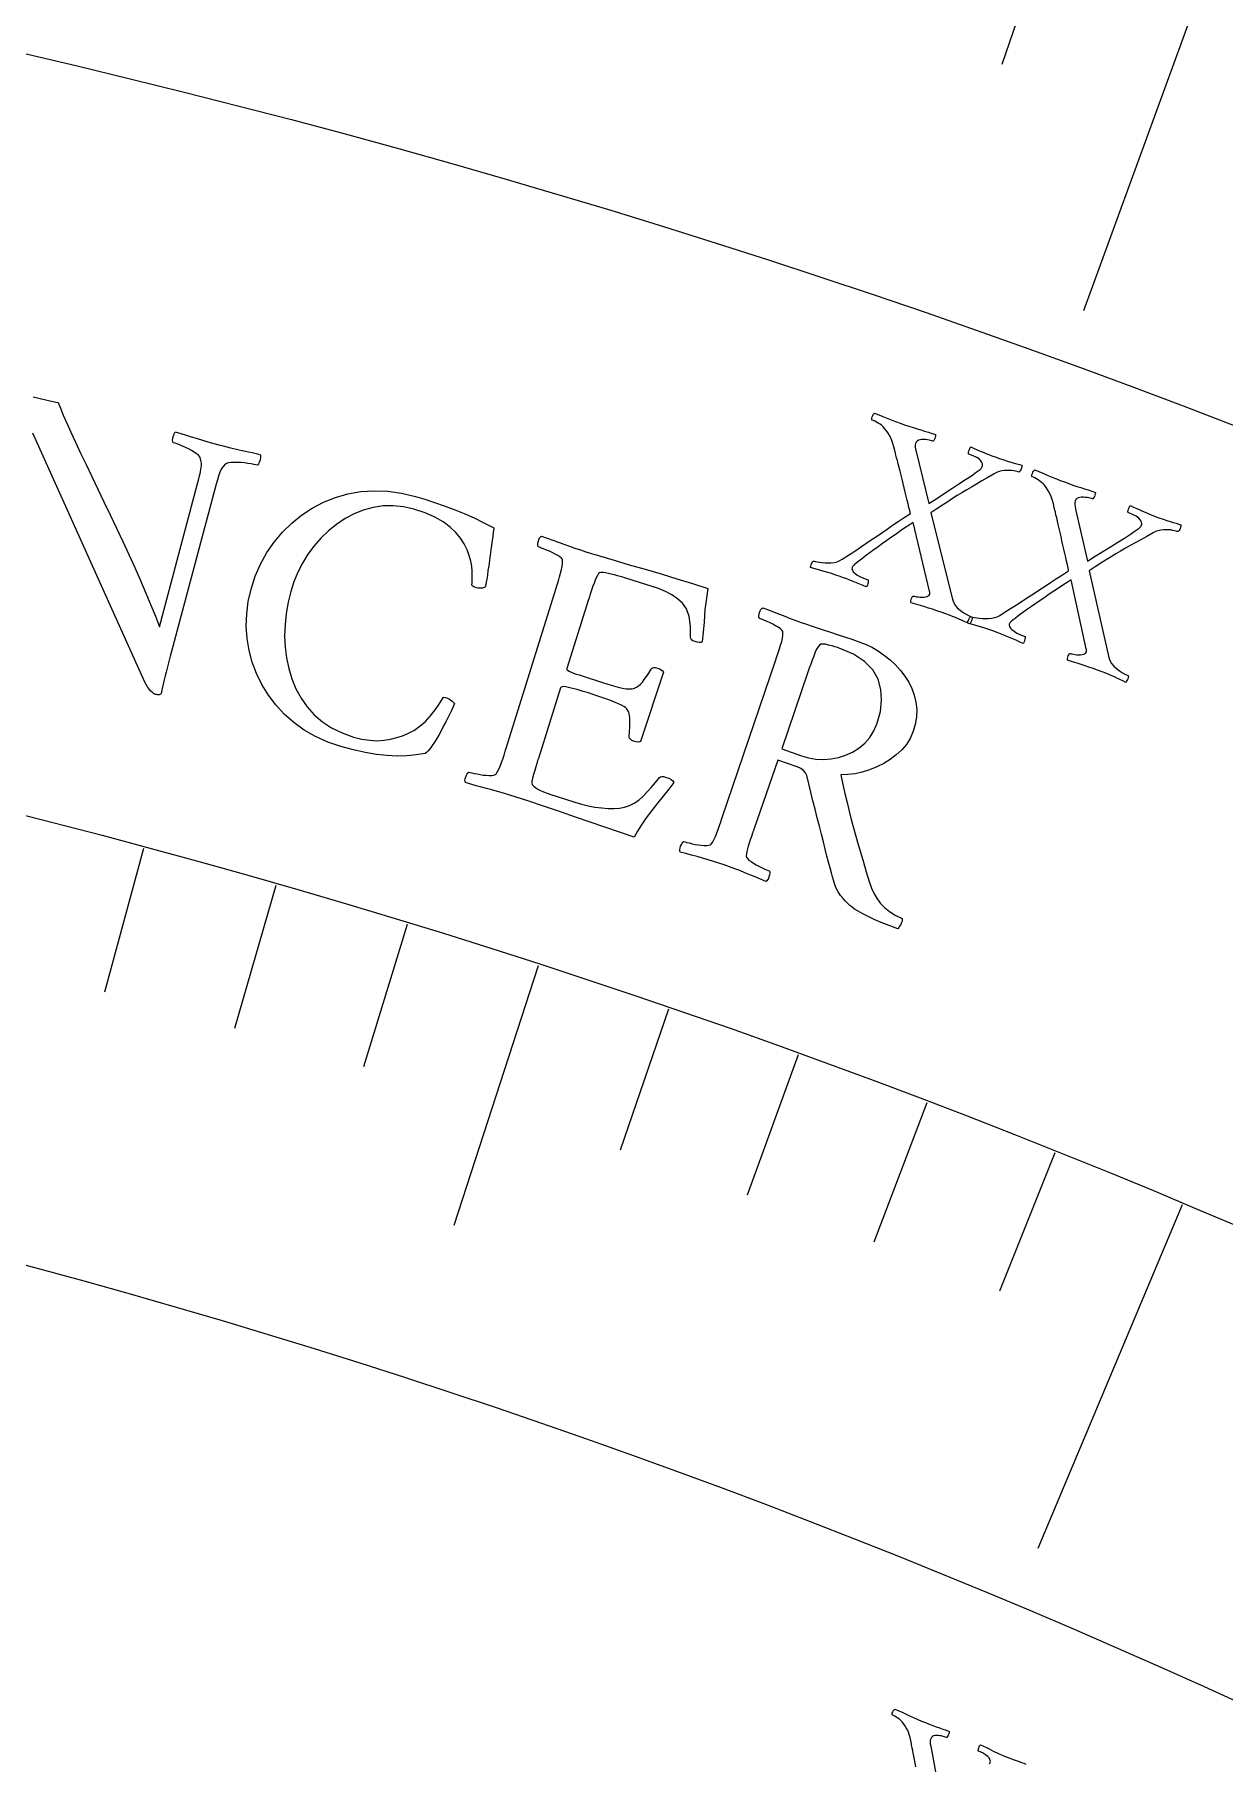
# Model space of a CAD drawing. Header units: millimetres. Extents: x -76 to 76, y -76 to 98.
# Drawn here: x 14.97 to 23.7, y 51.61 to 64.3 of the extents above; entities that cross this region are included whole.
import ezdxf

# ---------------------------------------------------------------- set-up
doc = ezdxf.new("R2010")
doc.units = ezdxf.units.MM
for name, color, linetype in [('ENGRAVE', 7, 'Continuous'), ('ENGRAVE_FINE', 8, 'Continuous'), ('TEXT', 5, 'Continuous')]:
    doc.layers.add(name, color=color, linetype=linetype)

msp = doc.modelspace()

# ---------------------------------------------------------------- linework, layer by layer
at = {"layer": 'ENGRAVE'}
for points in [[(23.5241, 64.6321), (22.6664, 62.2753)], [(18.6633, 57.4653), (18.0435, 55.557)], [(23.389, 55.7093), (22.3299, 53.1866)]]:
    msp.add_lwpolyline(points, dxfattribs=at)
for radius in [74.48, 74.48, 72.485, 68.78, 68.78, 65.854, 60.42, 60.42, 57.228]:
    msp.add_circle((0, 0), radius, dxfattribs=at)
at = {"layer": 'ENGRAVE_FINE'}
for points in [[(22.3926, 65.0328), (22.066, 64.0842)], [(15.7659, 58.3268), (15.4803, 57.2703)], [(16.7363, 58.0558), (16.4331, 57.0042)], [(17.7021, 57.7686), (17.3815, 56.7222)], [(19.6194, 57.1459), (19.2641, 56.1108)], [(20.5704, 56.8105), (20.1978, 55.7815)], [(21.5158, 56.4593), (21.1261, 55.4366)], [(22.4554, 56.0922), (22.0487, 55.0762)]]:
    msp.add_lwpolyline(points, dxfattribs=at)
at = {"layer": 'TEXT'}
for points in [[(14.9558, 61.6427), (14.9871, 61.6351), (15.0181, 61.6276), (15.0487, 61.6201), (15.0771, 61.6134), (15.1017, 61.6079), (15.1223, 61.6038), (15.1391, 61.601), (15.1552, 61.5589), (15.1761, 61.5085), (15.2019, 61.4497), (15.2323, 61.3826), (15.2666, 61.3088), (15.3037, 61.23), (15.3436, 61.146), (15.3862, 61.057), (15.4306, 60.9646), (15.4755, 60.8707), (15.521, 60.7753), (15.567, 60.6784), (15.6128, 60.581), (15.6574, 60.4845), (15.701, 60.3887), (15.7434, 60.2937), (15.7835, 60.2015), (15.8203, 60.1141), (15.8536, 60.0314), (15.8835, 59.9536), (16.16, 60.9971), (16.169, 61.0319), (16.1766, 61.0629), (16.1829, 61.0901), (16.1877, 61.1135), (16.1905, 61.1348), (16.1905, 61.1558), (16.1876, 61.1763), (16.182, 61.1965), (16.1774, 61.2051), (16.1684, 61.2148), (16.155, 61.2254), (16.1373, 61.2369), (16.117, 61.2487), (16.096, 61.2599), (16.0743, 61.2705), (16.0518, 61.2805), (16.0304, 61.2894), (16.0118, 61.2966), (15.9961, 61.3022), (15.9831, 61.306), (15.9802, 61.3151), (15.9793, 61.3255), (15.9805, 61.3369), (15.9837, 61.3496), (15.9878, 61.3618), (15.9915, 61.372), (15.9949, 61.3803), (15.998, 61.3866), (16.0388, 61.3743), (16.0782, 61.3622), (16.1164, 61.3502), (16.1532, 61.3383), (16.1907, 61.3265), (16.2306, 61.3145), (16.2729, 61.3024), (16.3178, 61.2902), (16.3494, 61.2819), (16.378, 61.2746), (16.4036, 61.2682), (16.4261, 61.2628), (16.4474, 61.258), (16.469, 61.2532), (16.4911, 61.2485), (16.5136, 61.2438), (16.5374, 61.2389), (16.5636, 61.2333), (16.5922, 61.2271), (16.623, 61.2203), (16.624, 61.2132), (16.6242, 61.2048), (16.6237, 61.1951), (16.6225, 61.1841), (16.6199, 61.1727), (16.6156, 61.1618), (16.6095, 61.1514), (16.6016, 61.1414), (16.5908, 61.144), (16.5757, 61.1469), (16.5563, 61.1503), (16.5326, 61.1541), (16.5068, 61.1575), (16.4814, 61.16), (16.4562, 61.1614), (16.4314, 61.1617), (16.4088, 61.1607), (16.3903, 61.158), (16.3761, 61.1536), (16.366, 61.1475), (16.3527, 61.1339), (16.3413, 61.1186), (16.3318, 61.1018), (16.3241, 61.0832), (16.317, 61.0614), (16.3088, 61.0345), (16.2997, 61.0026), (16.2896, 60.9656), (15.9907, 59.8467), (15.9804, 59.8084), (15.9709, 59.7727), (15.962, 59.7394), (15.9538, 59.7085), (15.946, 59.6792), (15.9386, 59.6503), (15.9315, 59.6219), (15.9247, 59.594), (15.9178, 59.5652), (15.9105, 59.534), (15.9028, 59.5005), (15.8946, 59.4647), (15.8911, 59.4601), (15.8865, 59.457), (15.8809, 59.4553), (15.8741, 59.455), (15.8673, 59.4555), (15.8616, 59.4561), (15.8571, 59.4567), (15.8537, 59.4574), (15.8474, 59.4601), (15.8397, 59.465), (15.8305, 59.4721), (15.8198, 59.4816), (15.8085, 59.4936), (15.7974, 59.5087), (15.7866, 59.5266), (15.7759, 59.5476), (14.9525, 61.3763)], [(21.4348, 51.5843), (21.4297, 51.6111), (21.4247, 51.6368), (21.42, 51.661), (21.4157, 51.6828), (21.4119, 51.7024), (21.4085, 51.7197), (21.4057, 51.7339), (21.4037, 51.744), (21.4025, 51.75), (21.4021, 51.7521), (21.3975, 51.7768), (21.3923, 51.7993), (21.3865, 51.8195), (21.3801, 51.8373), (21.3727, 51.8539), (21.3639, 51.8704), (21.3538, 51.8868), (21.3423, 51.903), (21.3339, 51.9133), (21.3244, 51.9231), (21.3139, 51.9322), (21.3023, 51.9407), (21.2908, 51.9483), (21.2805, 51.9545), (21.2714, 51.9595), (21.2636, 51.9631), (21.2612, 51.9654), (21.2607, 51.9698), (21.2619, 51.9763), (21.2649, 51.9848), (21.2689, 51.9934), (21.273, 52), (21.2773, 52.0047), (21.2818, 52.0076), (21.3094, 51.9953), (21.3348, 51.9837), (21.3581, 51.973), (21.3792, 51.963), (21.4003, 51.953), (21.4237, 51.9425), (21.4493, 51.9314), (21.4771, 51.9198), (21.4771, 51.9198), (21.5055, 51.9082), (21.5329, 51.8974), (21.5591, 51.8874), (21.5842, 51.8781), (21.6087, 51.8693), (21.6329, 51.8604), (21.6569, 51.8515), (21.6806, 51.8425), (21.6804, 51.838), (21.6791, 51.832), (21.6767, 51.8247), (21.6733, 51.8159), (21.6694, 51.8077), (21.6657, 51.8023), (21.6622, 51.7996), (21.6589, 51.7996), (21.6525, 51.802), (21.6444, 51.8044), (21.6348, 51.807), (21.6235, 51.8097), (21.6115, 51.8119), (21.5996, 51.8132), (21.5877, 51.8135), (21.5759, 51.8128), (21.565, 51.8105), (21.5561, 51.806), (21.549, 51.7991), (21.5438, 51.7899), (21.5411, 51.78), (21.5402, 51.7677), (21.5411, 51.753), (21.5439, 51.736), (21.6091, 51.385)], [(21.9763, 51.606), (21.9781, 51.6094), (21.9796, 51.6121), (21.9805, 51.614), (21.9811, 51.6152), (21.9823, 51.6214), (21.9813, 51.6291), (21.9781, 51.6381), (21.9727, 51.6486), (21.9628, 51.6601), (21.9464, 51.6724), (21.9234, 51.6853), (21.8939, 51.6988), (21.8925, 51.7016), (21.8925, 51.7062), (21.8939, 51.7126), (21.8966, 51.721), (21.9, 51.7295), (21.9034, 51.7365), (21.9068, 51.742), (21.9101, 51.746), (21.932, 51.7349), (21.9527, 51.7244), (21.9721, 51.7146), (21.9902, 51.7055), (22.0083, 51.6966), (22.0273, 51.6876), (22.0474, 51.6785), (22.0685, 51.6693), (22.0978, 51.657), (22.1248, 51.6462), (22.1496, 51.6367), (22.1722, 51.6286), (22.1927, 51.6216), (22.2114, 51.6151), (22.2281, 51.6091), (22.243, 51.6038)]]:
    msp.add_lwpolyline(points, dxfattribs=at)
for points in [[(21.352, 61.4383), (21.3839, 61.4274), (21.4145, 61.4172), (21.4439, 61.4079), (21.4721, 61.3994), (21.4995, 61.3912), (21.5267, 61.383), (21.5536, 61.3748), (21.5802, 61.3665), (21.5802, 61.3615), (21.5792, 61.3548), (21.577, 61.3466), (21.5738, 61.3367), (21.5701, 61.3275), (21.5663, 61.3213), (21.5627, 61.3181), (21.5591, 61.3179), (21.5519, 61.3201), (21.5429, 61.3223), (21.5321, 61.3245), (21.5196, 61.3267), (21.5063, 61.3284), (21.4931, 61.329), (21.48, 61.3286), (21.4671, 61.3271), (21.4554, 61.3239), (21.4458, 61.3183), (21.4385, 61.3103), (21.4333, 61.3), (21.431, 61.2889), (21.4308, 61.2753), (21.4327, 61.2593), (21.4369, 61.2407), (21.5307, 60.8595), (21.588, 60.8974), (21.6439, 60.934), (21.6983, 60.9694), (21.7514, 61.0035), (21.8004, 61.0352), (21.8427, 61.0636), (21.8782, 61.0886), (21.907, 61.1102), (21.911, 61.1138), (21.9145, 61.1176), (21.9174, 61.1215), (21.9197, 61.1257), (21.9215, 61.1296), (21.9229, 61.1326), (21.9239, 61.1347), (21.9244, 61.1361), (21.9254, 61.143), (21.9238, 61.1513), (21.9197, 61.1611), (21.913, 61.1722), (21.9015, 61.1843), (21.8827, 61.1966), (21.8566, 61.2093), (21.8233, 61.2223), (21.8217, 61.2252), (21.8214, 61.2303), (21.8225, 61.2375), (21.825, 61.2468), (21.8282, 61.2564), (21.8314, 61.2643), (21.8348, 61.2705), (21.8381, 61.2752), (21.8629, 61.2644), (21.8863, 61.2542), (21.9082, 61.2447), (21.9287, 61.2358), (21.949, 61.2272), (21.9705, 61.2185), (21.9931, 61.2099), (22.0169, 61.2011), (22.0498, 61.1895), (22.0802, 61.1793), (22.108, 61.1705), (22.1333, 61.1631), (22.1563, 61.1567), (22.1771, 61.1508), (22.1959, 61.1453), (22.2126, 61.1404), (22.2127, 61.1356), (22.2119, 61.1296), (22.2104, 61.1224), (22.208, 61.1139), (22.2049, 61.1057), (22.2008, 61.099), (22.196, 61.0939), (22.1903, 61.0903), (22.1853, 61.0918), (22.1775, 61.0936), (22.167, 61.0959), (22.1536, 61.0986), (22.1383, 61.1008), (22.1219, 61.102), (22.1042, 61.1021), (22.0855, 61.1011), (22.0662, 61.0985), (22.047, 61.0937), (22.0279, 61.0867), (22.0089, 61.0776), (21.9629, 61.0505), (21.9199, 61.0254), (21.8801, 61.002), (21.8434, 60.9806), (21.8083, 60.9599), (21.7736, 60.9389), (21.7391, 60.9175), (21.7049, 60.8958), (21.6694, 60.8728), (21.6308, 60.8475), (21.5892, 60.8201), (21.5446, 60.7905), (21.703, 60.1565), (21.7108, 60.1341), (21.7229, 60.1132), (21.7392, 60.0937), (21.7598, 60.0757), (21.7823, 60.0596), (21.8045, 60.046), (21.8262, 60.0347), (21.8476, 60.0258), (21.8483, 60.0206), (21.8476, 60.0142), (21.8456, 60.0065), (21.8423, 59.9975), (21.8386, 59.989), (21.8356, 59.9824), (21.8331, 59.9779), (21.8313, 59.9754), (21.8072, 59.9861), (21.7848, 59.9961), (21.7642, 60.0053), (21.7453, 60.0137), (21.7262, 60.0219), (21.705, 60.0305), (21.6817, 60.0395), (21.6562, 60.0489), (21.6211, 60.0614), (21.5882, 60.0726), (21.5575, 60.0827), (21.5289, 60.0917), (21.5003, 60.1003), (21.4693, 60.1097), (21.436, 60.1198), (21.4003, 60.1306), (21.3988, 60.1361), (21.3988, 60.1431), (21.4003, 60.1516), (21.4033, 60.1615), (21.4071, 60.1707), (21.4108, 60.1769), (21.4144, 60.1801), (21.418, 60.1804), (21.4243, 60.1785), (21.4324, 60.1767), (21.4425, 60.175), (21.4544, 60.1734), (21.4673, 60.1723), (21.4801, 60.172), (21.4929, 60.1727), (21.5056, 60.1742), (21.517, 60.1769), (21.5261, 60.1812), (21.5326, 60.1869), (21.5367, 60.1941), (21.5372, 60.1961), (21.5375, 60.1986), (21.5376, 60.2015), (21.5375, 60.2049), (21.5372, 60.2083), (21.5366, 60.2115), (21.5358, 60.2143), (21.5348, 60.2169), (21.4151, 60.7201), (21.3857, 60.7006), (21.3551, 60.68), (21.3232, 60.6581), (21.2899, 60.6351), (21.2563, 60.6116), (21.2232, 60.5882), (21.1905, 60.5651), (21.1584, 60.5422), (21.1275, 60.52), (21.0988, 60.499), (21.0724, 60.4792), (21.0481, 60.4607), (21.0268, 60.4441), (21.0091, 60.4303), (20.9952, 60.4191), (20.9849, 60.4107), (20.9832, 60.409), (20.9811, 60.407), (20.9787, 60.4046), (20.9758, 60.4019), (20.973, 60.3987), (20.9705, 60.3952), (20.9685, 60.3913), (20.9667, 60.387), (20.9659, 60.3785), (20.9689, 60.369), (20.9759, 60.3586), (20.9867, 60.3471), (21.0024, 60.3351), (21.024, 60.3229), (21.0515, 60.3105), (21.0849, 60.2979), (21.0858, 60.2927), (21.0856, 60.2862), (21.0842, 60.2783), (21.0818, 60.269), (21.0789, 60.2601), (21.0761, 60.2535), (21.0735, 60.249), (21.071, 60.2467), (21.0476, 60.2569), (21.0239, 60.267), (20.9999, 60.277), (20.9757, 60.287), (20.9514, 60.2968), (20.9272, 60.3061), (20.9031, 60.315), (20.8791, 60.3235), (20.8465, 60.3346), (20.8163, 60.3445), (20.7884, 60.3532), (20.7628, 60.3607), (20.7381, 60.3676), (20.713, 60.3745), (20.6873, 60.3815), (20.6612, 60.3885), (20.6616, 60.3941), (20.6631, 60.4006), (20.6658, 60.4081), (20.6698, 60.4165), (20.674, 60.4245), (20.6774, 60.4306), (20.68, 60.4349), (20.6819, 60.4373), (20.6874, 60.4359), (20.6968, 60.4339), (20.7102, 60.4315), (20.7276, 60.4286), (20.7474, 60.4261), (20.7684, 60.4246), (20.7905, 60.4242), (20.8137, 60.425), (20.8367, 60.4275), (20.8578, 60.4325), (20.8773, 60.4399), (20.8949, 60.4499), (20.9416, 60.4807), (20.9861, 60.5102), (21.0284, 60.5385), (21.0686, 60.5655), (21.1077, 60.5919), (21.1468, 60.6185), (21.1858, 60.6451), (21.2247, 60.672), (21.2646, 60.6993), (21.3062, 60.7277), (21.3495, 60.757), (21.3946, 60.7874), (21.3901, 60.8081), (21.3847, 60.8312), (21.3785, 60.8567), (21.3715, 60.8846), (21.3641, 60.914), (21.3566, 60.944), (21.3492, 60.9747), (21.3416, 61.006), (21.3341, 61.0372), (21.3267, 61.0672), (21.3195, 61.0963), (21.3124, 61.1242), (21.3056, 61.1505), (21.2995, 61.1742), (21.2941, 61.1955), (21.2892, 61.2142), (21.2853, 61.2296), (21.2825, 61.2406), (21.2808, 61.2472), (21.2802, 61.2494), (21.2736, 61.2763), (21.2665, 61.3006), (21.2588, 61.3224), (21.2506, 61.3416), (21.2414, 61.3593), (21.2308, 61.3769), (21.2186, 61.3942), (21.205, 61.4113), (21.1952, 61.4221), (21.1842, 61.4322), (21.1721, 61.4415), (21.1588, 61.4502), (21.1457, 61.4577), (21.134, 61.4639), (21.1237, 61.4688), (21.1148, 61.4723), (21.1121, 61.4747), (21.1113, 61.4795), (21.1122, 61.4866), (21.115, 61.4962), (21.1188, 61.5058), (21.1229, 61.5134), (21.1273, 61.5189), (21.132, 61.5223), (21.1631, 61.5105), (21.1917, 61.4995), (21.2179, 61.4891), (21.2417, 61.4795), (21.2656, 61.4699), (21.2919, 61.4599), (21.3207, 61.4493), (21.352, 61.4383)], [(22.5262, 61.0175), (22.5578, 61.006), (22.5883, 60.9953), (22.6175, 60.9854), (22.6455, 60.9763), (22.6728, 60.9677), (22.6998, 60.9589), (22.7265, 60.9502), (22.753, 60.9414), (22.7529, 60.9364), (22.7517, 60.9298), (22.7494, 60.9216), (22.746, 60.9117), (22.7421, 60.9026), (22.7383, 60.8965), (22.7345, 60.8934), (22.7309, 60.8932), (22.7238, 60.8956), (22.7148, 60.8979), (22.7041, 60.9004), (22.6916, 60.9028), (22.6783, 60.9047), (22.6652, 60.9056), (22.6521, 60.9054), (22.6391, 60.9042), (22.6273, 60.9012), (22.6177, 60.8958), (22.6102, 60.888), (22.6048, 60.8777), (22.6023, 60.8667), (22.6018, 60.8531), (22.6035, 60.837), (22.6072, 60.8184), (22.6938, 60.4354), (22.7518, 60.4722), (22.8083, 60.5078), (22.8635, 60.5421), (22.9172, 60.5751), (22.9668, 60.6059), (23.0096, 60.6335), (23.0456, 60.6578), (23.0748, 60.6789), (23.0789, 60.6824), (23.0824, 60.6861), (23.0854, 60.69), (23.0878, 60.6942), (23.0897, 60.698), (23.0911, 60.701), (23.0921, 60.7031), (23.0927, 60.7044), (23.0938, 60.7113), (23.0924, 60.7197), (23.0885, 60.7295), (23.082, 60.7408), (23.0707, 60.753), (23.0521, 60.7658), (23.0263, 60.7789), (22.9933, 60.7926), (22.9917, 60.7955), (22.9915, 60.8006), (22.9927, 60.8078), (22.9954, 60.817), (22.9988, 60.8265), (23.0022, 60.8344), (23.0056, 60.8406), (23.0091, 60.8451), (23.0337, 60.8339), (23.0568, 60.8233), (23.0786, 60.8133), (23.0989, 60.804), (23.1191, 60.795), (23.1404, 60.786), (23.1628, 60.7769), (23.1864, 60.7677), (23.2191, 60.7555), (23.2493, 60.7447), (23.2769, 60.7353), (23.3021, 60.7275), (23.3249, 60.7206), (23.3457, 60.7143), (23.3643, 60.7085), (23.3809, 60.7032), (23.3809, 60.6984), (23.3801, 60.6924), (23.3784, 60.6852), (23.3759, 60.6769), (23.3725, 60.6687), (23.3684, 60.662), (23.3634, 60.657), (23.3577, 60.6535), (23.3527, 60.6551), (23.345, 60.6571), (23.3345, 60.6596), (23.3212, 60.6625), (23.3059, 60.6651), (23.2895, 60.6666), (23.2718, 60.667), (23.2531, 60.6664), (23.2337, 60.6642), (23.2144, 60.6597), (23.1952, 60.6531), (23.1761, 60.6443), (23.1295, 60.6182), (23.0861, 60.5938), (23.0458, 60.5713), (23.0087, 60.5505), (22.9733, 60.5305), (22.9381, 60.5102), (22.9033, 60.4895), (22.8686, 60.4684), (22.8326, 60.446), (22.7936, 60.4216), (22.7515, 60.3949), (22.7063, 60.3662), (22.8525, 59.7292), (22.8599, 59.7067), (22.8716, 59.6856), (22.8875, 59.6658), (22.9078, 59.6474), (22.93, 59.6309), (22.9519, 59.6168), (22.9734, 59.6051), (22.9946, 59.5958), (22.9952, 59.5906), (22.9944, 59.5842), (22.9923, 59.5766), (22.9888, 59.5677), (22.9849, 59.5592), (22.9817, 59.5527), (22.9792, 59.5482), (22.9773, 59.5458), (22.9535, 59.5569), (22.9313, 59.5673), (22.9109, 59.5769), (22.8921, 59.5857), (22.8732, 59.5943), (22.8521, 59.6033), (22.829, 59.6127), (22.8037, 59.6226), (22.7688, 59.6357), (22.7361, 59.6476), (22.7056, 59.6583), (22.6773, 59.6678), (22.6488, 59.677), (22.618, 59.687), (22.5849, 59.6977), (22.5494, 59.7092), (22.548, 59.7147), (22.5481, 59.7217), (22.5498, 59.7302), (22.553, 59.7401), (22.557, 59.7492), (22.5608, 59.7553), (22.5645, 59.7584), (22.5681, 59.7586), (22.5743, 59.7566), (22.5824, 59.7547), (22.5924, 59.7528), (22.6044, 59.7509), (22.6172, 59.7496), (22.63, 59.7491), (22.6428, 59.7494), (22.6555, 59.7507), (22.667, 59.7533), (22.6761, 59.7573), (22.6828, 59.7629), (22.687, 59.7701), (22.6876, 59.7721), (22.6879, 59.7745), (22.6881, 59.7774), (22.688, 59.7808), (22.6878, 59.7842), (22.6873, 59.7874), (22.6865, 59.7903), (22.6856, 59.7928), (22.5755, 60.2983), (22.5458, 60.2794), (22.5147, 60.2593), (22.4824, 60.2381), (22.4487, 60.2157), (22.4147, 60.1928), (22.3811, 60.1701), (22.348, 60.1476), (22.3154, 60.1253), (22.2841, 60.1037), (22.2551, 60.0833), (22.2282, 60.064), (22.2036, 60.046), (22.182, 60.0298), (22.164, 60.0163), (22.1499, 60.0054), (22.1394, 59.9972), (22.1377, 59.9956), (22.1356, 59.9936), (22.1331, 59.9912), (22.1302, 59.9885), (22.1273, 59.9854), (22.1248, 59.982), (22.1226, 59.9781), (22.1208, 59.9739), (22.1198, 59.9654), (22.1227, 59.9558), (22.1294, 59.9453), (22.14, 59.9336), (22.1555, 59.9213), (22.1769, 59.9087), (22.2041, 59.8957), (22.2373, 59.8825), (22.2381, 59.8773), (22.2377, 59.8707), (22.2362, 59.8629), (22.2336, 59.8536), (22.2305, 59.8448), (22.2276, 59.8382), (22.2249, 59.8338), (22.2224, 59.8316), (22.1992, 59.8422), (22.1757, 59.8527), (22.1519, 59.8632), (22.1279, 59.8737), (22.1038, 59.8839), (22.0797, 59.8937), (22.0558, 59.9031), (22.032, 59.9121), (21.9996, 59.9238), (21.9696, 59.9342), (21.9419, 59.9434), (21.9164, 59.9514), (21.8919, 59.9588), (21.8669, 59.9662), (21.8414, 59.9737), (21.8154, 59.9812), (21.8159, 59.9868), (21.8175, 59.9933), (21.8204, 60.0007), (21.8245, 60.009), (21.8288, 60.0169), (21.8323, 60.023), (21.8351, 60.0272), (21.837, 60.0296), (21.8425, 60.028), (21.8519, 60.0259), (21.8652, 60.0233), (21.8825, 60.0201), (21.9023, 60.0171), (21.9233, 60.0152), (21.9454, 60.0145), (21.9686, 60.0147), (21.9916, 60.0168), (22.0128, 60.0214), (22.0324, 60.0285), (22.0503, 60.0381), (22.0975, 60.068), (22.1425, 60.0967), (22.1854, 60.1241), (22.2261, 60.1503), (22.2657, 60.176), (22.3053, 60.2018), (22.3448, 60.2277), (22.3843, 60.2538), (22.4246, 60.2804), (22.4667, 60.308), (22.5106, 60.3365), (22.5563, 60.366), (22.5522, 60.3867), (22.5472, 60.4099), (22.5415, 60.4355), (22.5351, 60.4636), (22.5282, 60.4931), (22.5214, 60.5233), (22.5145, 60.5541), (22.5075, 60.5856), (22.5006, 60.6168), (22.4938, 60.6471), (22.4871, 60.6762), (22.4805, 60.7043), (22.4743, 60.7307), (22.4687, 60.7545), (22.4636, 60.7759), (22.4592, 60.7948), (22.4555, 60.8102), (22.4529, 60.8212), (22.4514, 60.8278), (22.4508, 60.83), (22.4447, 60.8571), (22.4381, 60.8815), (22.4308, 60.9034), (22.423, 60.9228), (22.4141, 60.9407), (22.4038, 60.9585), (22.392, 60.976), (22.3787, 60.9933), (22.3691, 61.0044), (22.3583, 61.0147), (22.3463, 61.0243), (22.3332, 61.0331), (22.3203, 61.041), (22.3087, 61.0474), (22.2985, 61.0524), (22.2897, 61.0561), (22.2871, 61.0585), (22.2863, 61.0634), (22.2874, 61.0705), (22.2903, 61.08), (22.2943, 61.0896), (22.2986, 61.097), (22.3031, 61.1024), (22.3079, 61.1057), (22.3387, 61.0934), (22.3671, 61.0818), (22.3931, 61.0709), (22.4167, 61.0608), (22.4404, 61.0508), (22.4665, 61.0403), (22.4951, 61.0292), (22.5262, 61.0175)], [(17.7624, 60.9116), (17.8317, 60.8906), (17.9021, 60.8676), (17.9737, 60.8427), (18.0465, 60.8158), (18.1197, 60.7865), (18.1925, 60.7541), (18.265, 60.7186), (18.3371, 60.6801), (18.3366, 60.6763), (18.3353, 60.665), (18.333, 60.6462), (18.3298, 60.6198), (18.3258, 60.5885), (18.3213, 60.5546), (18.3162, 60.5182), (18.3106, 60.4793), (18.3048, 60.4401), (18.2994, 60.4027), (18.2943, 60.3671), (18.2896, 60.3333), (18.2853, 60.3038), (18.2819, 60.2811), (18.2791, 60.2653), (18.277, 60.2563), (18.2753, 60.2507), (18.2708, 60.246), (18.2635, 60.2421), (18.2533, 60.2391), (18.2417, 60.2373), (18.2302, 60.237), (18.2188, 60.2381), (18.2074, 60.2408), (18.198, 60.2442), (18.1897, 60.2484), (18.1823, 60.2535), (18.176, 60.2594), (18.1775, 60.278), (18.1782, 60.3014), (18.1783, 60.3296), (18.1777, 60.3625), (18.1747, 60.3988), (18.1677, 60.4371), (18.1565, 60.4774), (18.1413, 60.5197), (18.1205, 60.5625), (18.0927, 60.6046), (18.0578, 60.6459), (18.0159, 60.6865), (17.9652, 60.7248), (17.9041, 60.7595), (17.8325, 60.7905), (17.7506, 60.8178), (17.6739, 60.8355), (17.5984, 60.8434), (17.5239, 60.8416), (17.4506, 60.8302), (17.3793, 60.8102), (17.3108, 60.7829), (17.2451, 60.7483), (17.1823, 60.7064), (17.1231, 60.6585), (17.0685, 60.6059), (17.0184, 60.5486), (16.9728, 60.4866), (16.9324, 60.4213), (16.8978, 60.3542), (16.8691, 60.2853), (16.8461, 60.2146), (16.8266, 60.1341), (16.8127, 60.0528), (16.8044, 59.9706), (16.8017, 59.8877), (16.8052, 59.8054), (16.8152, 59.7252), (16.8318, 59.6471), (16.8549, 59.5711), (16.885, 59.4985), (16.9223, 59.4307), (16.9669, 59.3675), (17.0188, 59.309), (17.0785, 59.2567), (17.1465, 59.2119), (17.2228, 59.1746), (17.3075, 59.1449), (17.3684, 59.1297), (17.4261, 59.1207), (17.4805, 59.118), (17.5316, 59.1214), (17.5796, 59.1294), (17.6245, 59.1402), (17.6663, 59.1538), (17.705, 59.1702), (17.7537, 59.1964), (17.7976, 59.2262), (17.8365, 59.2599), (17.8706, 59.2972), (17.9003, 59.3355), (17.9265, 59.3717), (17.9491, 59.4061), (17.968, 59.4385), (17.9914, 59.4321), (18.0125, 59.4219), (18.0313, 59.4078), (18.0478, 59.3899), (18.0434, 59.3779), (18.0364, 59.3613), (18.0267, 59.3403), (18.0143, 59.3147), (18, 59.2863), (17.9849, 59.2569), (17.9689, 59.2264), (17.952, 59.1949), (17.9348, 59.1638), (17.9179, 59.1347), (17.9011, 59.1077), (17.8847, 59.0827), (17.8692, 59.061), (17.8556, 59.0442), (17.8438, 59.0322), (17.8339, 59.0249), (17.7678, 59.0134), (17.6992, 59.0068), (17.6278, 59.0051), (17.5539, 59.0083), (17.4763, 59.0167), (17.3939, 59.0306), (17.3067, 59.0499), (17.2147, 59.0747), (17.1181, 59.1076), (17.0282, 59.1481), (16.945, 59.1962), (16.8684, 59.2519), (16.7988, 59.3139), (16.7367, 59.3809), (16.6821, 59.4529), (16.635, 59.5299), (16.5957, 59.6107), (16.5645, 59.6941), (16.5415, 59.7802), (16.5267, 59.8688), (16.5204, 59.959), (16.5231, 60.0495), (16.5347, 60.1404), (16.5553, 60.2317), (16.5859, 60.326), (16.6244, 60.415), (16.6708, 60.4986), (16.7252, 60.5767), (16.7864, 60.6488), (16.8533, 60.7142), (16.926, 60.7728), (17.0045, 60.8246), (17.0878, 60.8686), (17.1751, 60.9036), (17.2664, 60.9296), (17.3617, 60.9466), (17.4597, 60.9538), (17.5591, 60.9504), (17.6601, 60.9363), (17.7624, 60.9116)], [(19.0128, 60.5054), (19.1135, 60.4743), (19.2194, 60.4424), (19.3306, 60.4098), (19.4471, 60.3764), (19.5652, 60.3423), (19.6816, 60.3073), (19.7961, 60.2715), (19.9088, 60.235), (19.8998, 60.1823), (19.8926, 60.1313), (19.887, 60.082), (19.8832, 60.0345), (19.88, 59.9875), (19.8762, 59.94), (19.8717, 59.8919), (19.8667, 59.8433), (19.8564, 59.8399), (19.8443, 59.8392), (19.8302, 59.8409), (19.8143, 59.8453), (19.7985, 59.8518), (19.7878, 59.8594), (19.7821, 59.868), (19.7814, 59.8777), (19.7811, 59.9601), (19.7712, 60.0292), (19.7518, 60.085), (19.7229, 60.1273), (19.6865, 60.1607), (19.6448, 60.1897), (19.5976, 60.2142), (19.5451, 60.2344), (19.3072, 60.311), (19.2969, 60.3142), (19.283, 60.3184), (19.2655, 60.3235), (19.2444, 60.3296), (19.2218, 60.3357), (19.1997, 60.3411), (19.1782, 60.3458), (19.1572, 60.3497), (19.1384, 60.352), (19.1235, 60.3519), (19.1126, 60.3495), (19.1056, 60.3446), (19.0971, 60.3309), (19.0888, 60.3148), (19.0807, 60.2963), (19.0728, 60.2754), (19.0651, 60.2532), (19.0574, 60.2306), (19.0499, 60.2075), (19.0424, 60.1841), (19.0394, 60.1749), (19.0369, 60.1667), (19.0346, 60.1596), (19.0327, 60.1535), (18.8725, 59.6473), (18.8732, 59.6415), (18.8787, 59.6353), (18.8892, 59.6288), (18.9045, 59.6218), (18.9229, 59.6147), (18.9424, 59.6075), (18.963, 59.6004), (18.9849, 59.5932), (19.1276, 59.5476), (19.174, 59.533), (19.2151, 59.5209), (19.2511, 59.5112), (19.2818, 59.5039), (19.3084, 59.4993), (19.3319, 59.4976), (19.3523, 59.4989), (19.3696, 59.503), (19.3851, 59.5101), (19.3999, 59.52), (19.4141, 59.5328), (19.4278, 59.5485), (19.4418, 59.5673), (19.4574, 59.5895), (19.4744, 59.615), (19.493, 59.6438), (19.4992, 59.6512), (19.5089, 59.6547), (19.522, 59.6545), (19.5386, 59.6504), (19.5539, 59.6444), (19.5661, 59.6375), (19.5754, 59.6297), (19.5816, 59.6209), (19.4141, 59.1109), (19.4056, 59.1084), (19.3947, 59.1081), (19.3816, 59.1101), (19.3661, 59.1144), (19.3514, 59.1206), (19.3406, 59.1281), (19.3337, 59.1371), (19.3307, 59.1475), (19.3332, 59.1866), (19.3349, 59.2202), (19.3356, 59.248), (19.3354, 59.2702), (19.3345, 59.2882), (19.3331, 59.3032), (19.3311, 59.3154), (19.3285, 59.3247), (19.3253, 59.3323), (19.3214, 59.3396), (19.3168, 59.3466), (19.3116, 59.3532), (19.304, 59.3613), (19.2916, 59.37), (19.2744, 59.3793), (19.2524, 59.3893), (19.2273, 59.3995), (19.2008, 59.4098), (19.173, 59.4201), (19.1439, 59.4305), (19.1145, 59.4406), (19.0859, 59.4502), (19.0582, 59.4594), (19.0312, 59.4682), (19.0124, 59.4741), (18.9923, 59.4802), (18.971, 59.4866), (18.9483, 59.4931), (18.9258, 59.4993), (18.9047, 59.5047), (18.8851, 59.5092), (18.8669, 59.5129), (18.8514, 59.5148), (18.8396, 59.5142), (18.8317, 59.5111), (18.8276, 59.5054), (18.6639, 58.988), (18.6629, 58.9849), (18.6617, 58.9811), (18.6603, 58.9766), (18.6586, 58.9714), (18.6521, 58.9505), (18.6449, 58.9267), (18.637, 58.9002), (18.6283, 58.8708), (18.621, 58.8431), (18.617, 58.8216), (18.6162, 58.8063), (18.6188, 58.7973), (18.6306, 58.7839), (18.6445, 58.7719), (18.6607, 58.7614), (18.6789, 58.7522), (18.7012, 58.7431), (18.7293, 58.7327), (18.7633, 58.721), (18.8032, 58.708), (18.9328, 58.6663), (18.9812, 58.652), (19.0301, 58.6402), (19.0794, 58.6309), (19.1292, 58.624), (19.1771, 58.6203), (19.2209, 58.6201), (19.2606, 58.6236), (19.2961, 58.6307), (19.3332, 58.6424), (19.3682, 58.6596), (19.4013, 58.6821), (19.4324, 58.7102), (19.4625, 58.7418), (19.4929, 58.775), (19.5235, 58.8099), (19.5542, 58.8465), (19.5611, 58.8523), (19.5708, 58.8548), (19.5833, 58.8541), (19.5985, 58.8502), (19.6209, 58.8416), (19.6385, 58.8323), (19.6513, 58.8222), (19.6593, 58.8115), (19.6207, 58.7619), (19.5808, 58.7108), (19.5394, 58.6583), (19.4967, 58.6043), (19.456, 58.5512), (19.4208, 58.5012), (19.391, 58.4544), (19.3668, 58.4107), (19.2586, 58.4469), (19.151, 58.4834), (19.0438, 58.5203), (18.9372, 58.5576), (18.8272, 58.5957), (18.71, 58.6351), (18.5856, 58.6758), (18.454, 58.7177), (18.4083, 58.7318), (18.3647, 58.7446), (18.3234, 58.756), (18.2844, 58.7662), (18.2462, 58.7761), (18.2074, 58.7866), (18.1682, 58.7979), (18.1284, 58.8099), (18.1257, 58.818), (18.1252, 58.8277), (18.1269, 58.839), (18.1307, 58.8519), (18.1358, 58.8645), (18.1412, 58.8747), (18.1467, 58.8825), (18.1525, 58.888), (18.1626, 58.8852), (18.1763, 58.8818), (18.1936, 58.8779), (18.2146, 58.8734), (18.2373, 58.8691), (18.2597, 58.8659), (18.2818, 58.8637), (18.3037, 58.8625), (18.3232, 58.8628), (18.3382, 58.8648), (18.3486, 58.8686), (18.3544, 58.8743), (18.3649, 58.8907), (18.375, 58.9099), (18.3846, 58.9319), (18.3938, 58.9567), (18.4028, 58.9835), (18.412, 59.0114), (18.4213, 59.0404), (18.4308, 59.0705), (18.7932, 60.2318), (18.8025, 60.262), (18.8114, 60.2915), (18.8198, 60.32), (18.8278, 60.3478), (18.8345, 60.3741), (18.8392, 60.3981), (18.8418, 60.42), (18.8424, 60.4395), (18.841, 60.4486), (18.8345, 60.458), (18.8229, 60.468), (18.8062, 60.4783), (18.7865, 60.4887), (18.7662, 60.4988), (18.7451, 60.5084), (18.7234, 60.5178), (18.7029, 60.5261), (18.6859, 60.5328), (18.6723, 60.5378), (18.6621, 60.5413), (18.6603, 60.5491), (18.66, 60.5587), (18.6613, 60.5701), (18.6641, 60.5834), (18.6682, 60.5962), (18.6732, 60.6065), (18.6792, 60.6142), (18.6861, 60.6193), (18.7282, 60.6047), (18.7699, 60.59), (18.8111, 60.5752), (18.8519, 60.5603), (18.8925, 60.5457), (18.9328, 60.5317), (18.9729, 60.5183), (19.0128, 60.5054)], [(21.025, 59.8422), (21.0711, 59.8238), (21.1165, 59.8014), (21.1612, 59.775), (21.2053, 59.7444), (21.2475, 59.7105), (21.2865, 59.6738), (21.3222, 59.6343), (21.3548, 59.592), (21.3831, 59.5473), (21.406, 59.5004), (21.4236, 59.4513), (21.4358, 59.4001), (21.4415, 59.3472), (21.4396, 59.2929), (21.4301, 59.2373), (21.413, 59.1803), (21.3924, 59.1339), (21.3653, 59.0906), (21.3316, 59.0504), (21.2915, 59.0133), (21.2467, 58.9798), (21.1992, 58.9504), (21.1488, 58.9251), (21.0957, 58.9039), (21.0417, 58.8872), (20.9885, 58.8756), (20.9362, 58.869), (20.8848, 58.8676), (20.8998, 58.797), (20.9149, 58.7291), (20.9301, 58.6639), (20.9454, 58.6013), (20.9612, 58.54), (20.9775, 58.4787), (20.9946, 58.4172), (21.0124, 58.3557), (21.031, 58.2925), (21.0507, 58.226), (21.0714, 58.1561), (21.0932, 58.083), (21.1093, 58.0363), (21.1284, 57.9941), (21.1503, 57.9562), (21.1752, 57.9226), (21.2049, 57.8922), (21.2411, 57.8635), (21.284, 57.8367), (21.3335, 57.8117), (21.3354, 57.8034), (21.3345, 57.7934), (21.3306, 57.7818), (21.3238, 57.7686), (21.3162, 57.756), (21.3102, 57.7464), (21.3056, 57.7398), (21.3025, 57.736), (21.239, 57.7601), (21.1816, 57.7832), (21.1302, 57.8054), (21.0847, 57.8268), (21.0454, 57.8468), (21.0122, 57.8652), (20.9851, 57.8819), (20.9641, 57.897), (20.9514, 57.9087), (20.9365, 57.9229), (20.9195, 57.9396), (20.9003, 57.9588), (20.881, 57.9816), (20.8636, 58.0089), (20.8483, 58.0406), (20.835, 58.0769), (20.8299, 58.094), (20.8233, 58.1175), (20.8152, 58.1473), (20.8054, 58.1836), (20.7944, 58.2251), (20.7825, 58.2707), (20.7698, 58.3205), (20.7562, 58.3745), (20.7419, 58.4316), (20.727, 58.4905), (20.7116, 58.5514), (20.6957, 58.6142), (20.6797, 58.6775), (20.6642, 58.7401), (20.6491, 58.802), (20.6344, 58.8631), (20.626, 58.8822), (20.6113, 58.899), (20.5903, 58.9133), (20.5629, 58.9251), (20.4217, 58.9743), (20.2479, 58.4725), (20.2465, 58.4684), (20.2451, 58.4642), (20.2436, 58.4601), (20.2422, 58.456), (20.2408, 58.4518), (20.2394, 58.4477), (20.2379, 58.4436), (20.2365, 58.4394), (20.2277, 58.4138), (20.2195, 58.3893), (20.2119, 58.366), (20.2049, 58.3438), (20.199, 58.323), (20.1945, 58.3038), (20.1916, 58.2862), (20.1902, 58.2702), (20.1926, 58.2619), (20.1993, 58.2524), (20.2102, 58.2419), (20.2253, 58.2302), (20.2431, 58.2184), (20.2618, 58.2071), (20.2815, 58.1965), (20.3021, 58.1865), (20.3217, 58.1777), (20.3379, 58.1705), (20.351, 58.1651), (20.3608, 58.1614), (20.3622, 58.1535), (20.362, 58.144), (20.3602, 58.1326), (20.3569, 58.1195), (20.3523, 58.1068), (20.347, 58.0967), (20.3408, 58.0892), (20.3338, 58.0843), (20.2942, 58.1011), (20.2554, 58.1174), (20.2174, 58.1333), (20.1802, 58.1486), (20.143, 58.1636), (20.1051, 58.1781), (20.0665, 58.1923), (20.0272, 58.2061), (19.9886, 58.2191), (19.9495, 58.2316), (19.9099, 58.2437), (19.8698, 58.2554), (19.8292, 58.2669), (19.7882, 58.2782), (19.7468, 58.2894), (19.7049, 58.3006), (19.7025, 58.3088), (19.7022, 58.3185), (19.7042, 58.3297), (19.7084, 58.3425), (19.7139, 58.355), (19.7195, 58.365), (19.7252, 58.3727), (19.7311, 58.378), (19.7411, 58.3749), (19.7548, 58.3712), (19.772, 58.3668), (19.7928, 58.3617), (19.8154, 58.3569), (19.8377, 58.353), (19.8598, 58.3502), (19.8816, 58.3485), (19.9011, 58.3482), (19.9161, 58.3498), (19.9266, 58.3534), (19.9326, 58.3588), (19.9436, 58.3749), (19.9541, 58.3939), (19.9644, 58.4156), (19.9742, 58.4402), (19.9839, 58.4667), (19.9939, 58.4944), (20.004, 58.5231), (20.0143, 58.5529), (20.4049, 59.705), (20.4151, 59.735), (20.4248, 59.7642), (20.434, 59.7925), (20.4427, 59.8201), (20.4501, 59.8462), (20.4554, 59.8701), (20.4587, 59.8918), (20.4597, 59.9114), (20.4586, 59.9204), (20.4524, 59.9301), (20.441, 59.9403), (20.4246, 59.9511), (20.4053, 59.962), (20.3855, 59.9725), (20.3651, 59.9826), (20.3443, 59.9923), (20.3247, 60.0009), (20.3083, 60.0079), (20.2951, 60.0133), (20.285, 60.0169), (20.2835, 60.0248), (20.2835, 60.0344), (20.2851, 60.0458), (20.2883, 60.059), (20.2927, 60.0717), (20.298, 60.0819), (20.3041, 60.0894), (20.3112, 60.0943), (20.3528, 60.0786), (20.3938, 60.0629), (20.4342, 60.0471), (20.474, 60.0314), (20.5134, 60.0159), (20.5529, 60.0009), (20.5924, 59.9865), (20.6318, 59.9727), (20.6735, 59.9585), (20.7169, 59.9441), (20.762, 59.9295), (20.8088, 59.9146), (20.858, 59.8988), (20.9105, 59.8815), (20.9661, 59.8626), (21.025, 59.8422)], [(21.151, 59.2466), (21.1749, 59.3327), (21.184, 59.4153), (21.1782, 59.4942), (21.1574, 59.5695), (21.1185, 59.6388), (21.0581, 59.6998), (20.9764, 59.7524), (20.8733, 59.7964), (20.8589, 59.8012), (20.8411, 59.8068), (20.8198, 59.8133), (20.795, 59.8205), (20.7709, 59.8262), (20.7515, 59.8279), (20.7369, 59.8257), (20.727, 59.8195), (20.7169, 59.8066), (20.7066, 59.7891), (20.696, 59.7668), (20.6852, 59.7398), (20.6743, 59.7102), (20.6635, 59.6805), (20.6528, 59.6505), (20.6423, 59.6203), (20.4503, 59.057), (20.5946, 59.0068), (20.6477, 58.9916), (20.7017, 58.9828), (20.7566, 58.9805), (20.8124, 58.9845), (20.8674, 58.9948), (20.9198, 59.0115), (20.9696, 59.0344), (21.0169, 59.0637), (21.0597, 59.0994), (21.0963, 59.1418), (21.1268, 59.1909), (21.151, 59.2466)]]:
    msp.add_lwpolyline(points, close=True, dxfattribs=at)

doc.saveas('drawing.dxf')
